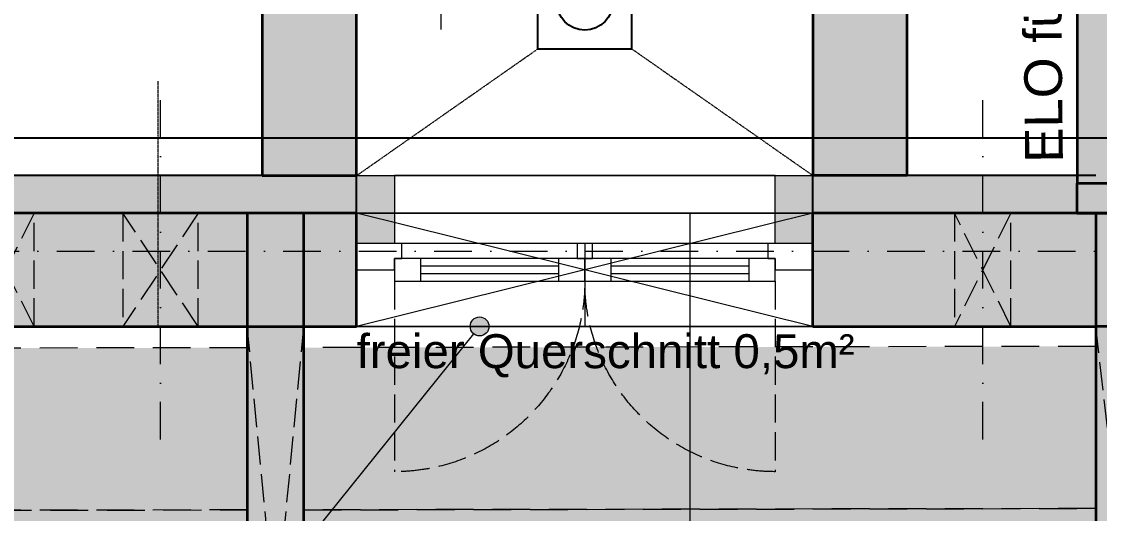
# Model space of a CAD drawing. Header units: millimetres. Extents: x 32522367 to 32638135, y 41424826 to 41540167.
# Drawn here: x 32560880 to 32563738, y 41526618 to 41527922 of the extents above; entities that cross this region are included whole.
import ezdxf
from ezdxf.enums import TextEntityAlignment as Align

# ---------------------------------------------------------------- set-up
doc = ezdxf.new("R2010")
doc.units = ezdxf.units.MM
for name, pattern in [('Achse', [0.2, 0.1, -0.05, 0, -0.05]), ('Raster', [0.2, 0.1, -0.05, 0, -0.05]), ('Strichlinie eng', [0.1, 0.075, -0.025]), ('Strichlinie mittel', [0.15, 0.1, -0.05]), ('Strichlinie weit', [0.2, 0.15, -0.05]), ('Untersicht', [0.1, 0.075, -0.025])]:
    doc.linetypes.add(name, pattern=pattern)
for name, color, linetype in [('000 Achsraster Haupt', 251, 'Continuous'), ('110 Wand Aussen', 251, 'Continuous'), ('120 Wand Innen tragend', 251, 'Continuous'), ('220 Bodenaufbau', 251, 'Continuous'), ('715 Lueftung', 251, 'Continuous'), ('716 Entwässerung', 251, 'Continuous'), ('720 Haustechnik Installation', 251, 'Continuous'), ('811 Raum 2.Erschließung_ Nebenräume_Allg.räume_Technik', 251, 'Continuous'), ('951 Polierplan Hoehenkote', 251, 'Continuous'), ('956 Fensternummer', 251, 'Continuous'), ('Archicad Fenstern', 251, 'Continuous')]:
    doc.layers.add(name, color=color, linetype=linetype)
for name, color, linetype, lineweight in [('000 Achsraster Haupt_Stift_Nr__1', 251, 'Continuous', 13), ('110 Wand Aussen_Stift_Nr__1', 251, 'Continuous', 13), ('110 Wand Aussen_Stift_Nr__24', 251, 'Continuous', 13), ('110 Wand Aussen_Stift_Nr__29', 251, 'Continuous', 13), ('110 Wand Aussen_Stift_Nr__4', 251, 'Continuous', 35), ('110 Wand Aussen_Stift_Nr__6', 251, 'Continuous', 13), ('110 Wand Aussen_Stift_Nr__7', 251, 'Continuous', 25), ('110 Wand Aussen_Stift_Nr__78', 251, 'Continuous', 13), ('110 Wand Aussen_Stift_Nr__8', 251, 'Continuous', 35), ('120 Wand Innen tragend_Stift_Nr__1', 251, 'Continuous', 13), ('120 Wand Innen tragend_Stift_Nr__23', 251, 'Continuous', 13), ('120 Wand Innen tragend_Stift_Nr__24', 251, 'Continuous', 13), ('120 Wand Innen tragend_Stift_Nr__4', 251, 'Continuous', 35), ('120 Wand Innen tragend_Stift_Nr__6', 251, 'Continuous', 13), ('120 Wand Innen tragend_Stift_Nr__8', 251, 'Continuous', 35), ('136 Halsdämmung_Stift_Nr__1', 251, 'Continuous', 13), ('136 Halsdämmung_Stift_Nr__18', 251, 'Continuous', 0), ('220 Bodenaufbau_Stift_Nr__6', 251, 'Continuous', 13), ('240 Unterdaemmung_Stift_Nr__1', 251, 'Continuous', 13), ('681 Fluchtlinien_Stift_Nr__10', 251, 'Continuous', 25), ('710 Kanal_Stift_Nr__35', 251, 'Continuous', 13), ('715 Lueftung_Stift_Nr__103', 251, 'Continuous', 18), ('715 Lueftung_Stift_Nr__104', 251, 'Continuous', 18), ('715 Lueftung_Stift_Nr__121', 251, 'Continuous', 13), ('716 Entwässerung_Stift_Nr__1', 251, 'Continuous', 13), ('716 Entwässerung_Stift_Nr__61', 251, 'Continuous', 25), ('720 Haustechnik Installation_Stift_Nr__1', 251, 'Continuous', 13), ('945 Einreichplan Beschriftung_Stift_Nr__1', 251, 'Continuous', 13), ('951 Polierplan Hoehenkote_Stift_Nr__1', 251, 'Continuous', 13), ('956 Fensternummer_Stift_Nr__1', 251, 'Continuous', 13), ('970 Brandschutz Beschriftung.Texte_ Bemaßung_ Symbole_ Fluchtwege_Stift_Nr__101', 251, 'Continuous', 50), ('Archicad Fenster-Marker_Stift_Nr__1', 251, 'Continuous', 13), ('Archicad Fenstern_Stift_Nr__1', 251, 'Continuous', 13), ('Archicad Fenstern_Stift_Nr__7', 251, 'Continuous', 25), ('Archicad Fenstern_Stift_Nr__8', 251, 'Continuous', 35)]:
    doc.layers.add(name, color=color, linetype=linetype, lineweight=lineweight)
doc.styles.add('ERSTELLTER_STIL_1', font='arial.ttf')

# ---------------------------------------------------------------- blocks, each defined once
blk = doc.blocks.new('Decke_16', base_point=(24.3313, 82.1748))
at = {"layer": '220 Bodenaufbau_Stift_Nr__6', "color": 7, "linetype": 'Continuous', "lineweight": 13, "flags": 128}
blk.add_lwpolyline([(10.1971, 34.0265), (24.3313, 82.1748), (27.0947, 81.3636), (27.827, 83.8583), (30.4177, 83.0978), (29.6854, 80.6031), (63.8728, 70.5671)], dxfattribs=at)
blk = doc.blocks.new('Öffnung_41')
at = {"layer": '120 Wand Innen tragend_Stift_Nr__1', "color": 7, "linetype": 'Untersicht', "lineweight": 13}
for p, q in [((38.7372, 76.0065), (39.0327, 77.5456)), ((38.5933, 76.0488), (39.1766, 77.5034))]:
    blk.add_line(p, q, dxfattribs=at)
at = {"layer": '120 Wand Innen tragend_Stift_Nr__6', "color": 7, "linetype": 'Untersicht', "lineweight": 13, "flags": 128}
for points in [[(39.1766, 77.5034), (39.0327, 77.5456)], [(38.5933, 76.0488), (38.7372, 76.0065)]]:
    blk.add_lwpolyline(points, dxfattribs=at)
at = {"layer": '120 Wand Innen tragend_Stift_Nr__8', "color": 7, "linetype": 'Continuous', "lineweight": 35, "flags": 128}
for points in [[(39.0327, 77.5456), (38.878, 77.0186)], [(39.0219, 76.9764), (39.1766, 77.5034)], [(38.7935, 76.7308), (38.5933, 76.0488)], [(38.7372, 76.0065), (38.9374, 76.6885)]]:
    blk.add_lwpolyline(points, dxfattribs=at)
blk = doc.blocks.new('Öffnung_42')
at = {"layer": '120 Wand Innen tragend_Stift_Nr__1', "color": 7, "linetype": 'Untersicht', "lineweight": 13}
for p, q in [((40.9251, 75.3651), (41.1918, 76.9126)), ((40.7524, 75.4158), (41.3645, 76.8619))]:
    blk.add_line(p, q, dxfattribs=at)
at = {"layer": '120 Wand Innen tragend_Stift_Nr__8', "color": 7, "linetype": 'Continuous', "lineweight": 35, "flags": 128}
for points in [[(41.1918, 76.9126), (41.0369, 76.3849)], [(41.3645, 76.8619), (41.1918, 76.9126)], [(41.2096, 76.3342), (41.3645, 76.8619)]]:
    blk.add_lwpolyline(points, dxfattribs=at)
blk = doc.blocks.new('Öffnung_74')
at = {"layer": '110 Wand Aussen_Stift_Nr__1', "color": 7, "linetype": 'Untersicht', "lineweight": 13}
for p, q in [((38.4908, 77.7055), (38.4313, 78.0356)), ((38.5753, 77.9934), (38.3468, 77.7478))]:
    blk.add_line(p, q, dxfattribs=at)
at = {"layer": '110 Wand Aussen_Stift_Nr__6', "color": 7, "linetype": 'Untersicht', "lineweight": 13, "flags": 128}
for points in [[(38.4313, 78.0356), (38.3468, 77.7478)], [(38.4908, 77.7055), (38.5753, 77.9934)]]:
    blk.add_lwpolyline(points, dxfattribs=at)
at = {"layer": '110 Wand Aussen_Stift_Nr__78', "color": 5, "linetype": 'Achse', "lineweight": 13}
blk.add_line((38.3343, 77.4388), (38.5878, 78.3023), dxfattribs=at)
at = {"layer": '110 Wand Aussen_Stift_Nr__8', "color": 7, "linetype": 'Continuous', "lineweight": 35, "flags": 128}
for points in [[(38.5753, 77.9934), (38.4313, 78.0356)], [(38.3468, 77.7478), (38.4908, 77.7055)]]:
    blk.add_lwpolyline(points, dxfattribs=at)
blk = doc.blocks.new('Öffnung_75')
at = {"layer": '110 Wand Aussen_Stift_Nr__1', "color": 7, "linetype": 'Untersicht', "lineweight": 13}
for p, q in [((38.9081, 77.583), (38.8007, 77.9272)), ((38.9926, 77.8708), (38.7162, 77.6393))]:
    blk.add_line(p, q, dxfattribs=at)
at = {"layer": '110 Wand Aussen_Stift_Nr__6', "color": 7, "linetype": 'Untersicht', "lineweight": 13, "flags": 128}
for points in [[(38.8007, 77.9272), (38.7162, 77.6393)], [(38.9081, 77.583), (38.9926, 77.8708)]]:
    blk.add_lwpolyline(points, dxfattribs=at)
at = {"layer": '110 Wand Aussen_Stift_Nr__78', "color": 5, "linetype": 'Achse', "lineweight": 13}
blk.add_line((38.7277, 77.3233), (38.9812, 78.1869), dxfattribs=at)
at = {"layer": '110 Wand Aussen_Stift_Nr__8', "color": 7, "linetype": 'Continuous', "lineweight": 35, "flags": 128}
for points in [[(38.9926, 77.8708), (38.8007, 77.9272)], [(38.7162, 77.6393), (38.9081, 77.583)]]:
    blk.add_lwpolyline(points, dxfattribs=at)
blk = doc.blocks.new('Öffnung_76')
at = {"layer": '110 Wand Aussen_Stift_Nr__1', "color": 7, "linetype": 'Continuous', "lineweight": 13}
for p, q in [((40.4722, 77.1239), (39.3956, 77.7525)), ((40.5567, 77.4117), (39.3111, 77.4647))]:
    blk.add_line(p, q, dxfattribs=at)
at = {"layer": '110 Wand Aussen_Stift_Nr__6', "color": 7, "linetype": 'Continuous', "lineweight": 13, "flags": 128}
for points in [[(39.3956, 77.7525), (39.3111, 77.4647)], [(40.5567, 77.4117), (39.3956, 77.7525)], [(39.3111, 77.4647), (40.4722, 77.1239)], [(40.4722, 77.1239), (40.5567, 77.4117)]]:
    blk.add_lwpolyline(points, dxfattribs=at)
blk = doc.blocks.new('Öffnung_77')
at = {"layer": '110 Wand Aussen_Stift_Nr__6', "color": 7, "linetype": 'Continuous', "lineweight": 13, "flags": 128}
for points in [[(39.5198, 77.8203), (39.4916, 77.7244)], [(40.4889, 77.5358), (39.5198, 77.8203)], [(40.4607, 77.4399), (40.4889, 77.5358)]]:
    blk.add_lwpolyline(points, dxfattribs=at)
blk = doc.blocks.new('Öffnung_235')
at = {"layer": '110 Wand Aussen_Stift_Nr__1', "color": 7, "linetype": 'Untersicht', "lineweight": 13}
for p, q in [((40.9759, 76.976), (40.9165, 77.3061)), ((41.0604, 77.2639), (40.832, 77.0182))]:
    blk.add_line(p, q, dxfattribs=at)
at = {"layer": '110 Wand Aussen_Stift_Nr__6', "color": 7, "linetype": 'Untersicht', "lineweight": 13, "flags": 128}
for points in [[(40.9165, 77.3061), (40.832, 77.0182)], [(40.9759, 76.976), (41.0604, 77.2639)]]:
    blk.add_lwpolyline(points, dxfattribs=at)
at = {"layer": '110 Wand Aussen_Stift_Nr__78', "color": 5, "linetype": 'Achse', "lineweight": 13}
blk.add_line((40.8194, 76.7093), (41.0729, 77.5728), dxfattribs=at)
at = {"layer": '110 Wand Aussen_Stift_Nr__8', "color": 7, "linetype": 'Continuous', "lineweight": 35, "flags": 128}
for points in [[(41.0604, 77.2639), (40.9165, 77.3061)], [(40.832, 77.0182), (40.9759, 76.976)]]:
    blk.add_lwpolyline(points, dxfattribs=at)
blk = doc.blocks.new('Wand_30', base_point=(39.145, 69.3013))
at = {"layer": '120 Wand Innen tragend_Stift_Nr__24', "linetype": 'Continuous', "lineweight": 13}
blk.add_hatch(color=92, dxfattribs=at).paths.add_polyline_path([(41.1918, 76.9126), (39.0229, 69.5244), (39.1956, 69.4737), (41.3645, 76.8619)])
blk = doc.blocks.new('Wand_146', base_point=(41.449, 77.1498))
at = {"layer": '110 Wand Aussen_Stift_Nr__24', "linetype": 'Continuous', "lineweight": 13}
for points in [[(41.1918, 76.9126), (41.3645, 76.8619), (41.2763, 77.2005)], [(41.449, 77.1498), (41.2763, 77.2005), (41.3645, 76.8619)]]:
    blk.add_hatch(color=92, dxfattribs=at).paths.add_polyline_path(points)
at = {"layer": '110 Wand Aussen_Stift_Nr__8', "color": 7, "linetype": 'Continuous', "lineweight": 35, "flags": 128}
blk.add_lwpolyline([(41.4682, 77.1441), (41.2763, 77.2005)], dxfattribs=at)
at = {"layer": '120 Wand Innen tragend_Stift_Nr__8', "color": 7, "linetype": 'Continuous', "lineweight": 35, "flags": 128}
blk.add_lwpolyline([(41.2763, 77.2005), (41.1918, 76.9126)], dxfattribs=at)
blk = doc.blocks.new('Wand_150', base_point=(37.0079, 70.1159))
at = {"layer": '120 Wand Innen tragend_Stift_Nr__23', "linetype": 'Continuous', "lineweight": 13}
blk.add_hatch(color=91, dxfattribs=at).paths.add_polyline_path([(37.008, 70.1159), (39.2613, 77.792), (39.1174, 77.8342), (36.864, 70.1581)])
at = {"layer": '120 Wand Innen tragend_Stift_Nr__8', "color": 7, "linetype": 'Continuous', "lineweight": 35, "flags": 128}
for points in [[(39.1174, 77.8342), (39.0327, 77.5456)], [(39.2613, 77.792), (39.1174, 77.8342)], [(39.1766, 77.5034), (39.2613, 77.792)]]:
    blk.add_lwpolyline(points, dxfattribs=at)
blk = doc.blocks.new('2-Flügelfenster 1+1 27_2')
at = {"layer": 'Archicad Fenstern_Stift_Nr__1', "color": 7, "linetype": 'Strichlinie eng', "lineweight": 13}
for p, q in [((-0.505, 0.03), (-0.505, 0.535)), ((0.505, 0.03), (0.505, 0.535))]:
    blk.add_line(p, q, dxfattribs=at)
at = {"layer": 'Archicad Fenstern_Stift_Nr__1', "color": 7, "linetype": 'Continuous', "lineweight": 13}
for p, q in [((-0.605, 0.15), (0.605, 0.15)), ((-0.505, -0.03), (-0.505, 0.03)), ((-0.505, 0.03), (-0.435, 0.03)), ((-0.435, 0.03), (-0.07, 0.03)), ((-0.435, 0.03), (-0.435, -0.03)), ((-0.07, -0.03), (-0.07, 0.03)), ((-0.07, 0.03), (0, 0.03)), ((0, 0.03), (0, -0.03)), ((0, -0.03), (0, 0.03)), ((0, 0.03), (0.07, 0.03)), ((0.07, 0.03), (0.435, 0.03)), ((0.07, 0.03), (0.07, -0.03)), ((0.435, -0.03), (0.435, 0.03)), ((0.435, 0.03), (0.505, 0.03)), ((0.505, 0.03), (0.505, -0.03)), ((-0.605, 0), (-0.505, 0)), ((-0.505, 0), (-0.505, -0.03)), ((-0.435, 0.01), (-0.07, 0.01)), ((0, -0.03), (0, 0)), ((0, 0), (0, -0.03)), ((0.07, 0.01), (0.435, 0.01)), ((0.505, -0.03), (0.505, 0)), ((0.505, 0), (0.605, 0)), ((-0.07, -0.01), (-0.435, -0.01)), ((0.435, -0.01), (0.07, -0.01)), ((-0.505, -0.03), (-0.485, -0.03)), ((-0.435, -0.03), (-0.505, -0.03)), ((-0.485, -0.03), (-0.485, -0.07)), ((-0.07, -0.03), (-0.435, -0.03)), ((0, -0.03), (-0.07, -0.03)), ((-0.02, -0.07), (-0.02, -0.03)), ((-0.02, -0.03), (0, -0.03)), ((0, -0.03), (0.02, -0.03)), ((0.07, -0.03), (0, -0.03)), ((0.02, -0.03), (0.02, -0.07)), ((0.435, -0.03), (0.07, -0.03)), ((0.505, -0.03), (0.435, -0.03)), ((0.485, -0.07), (0.485, -0.03)), ((0.485, -0.03), (0.505, -0.03)), ((-0.485, -0.07), (-0.605, -0.07)), ((-0.02, -0.07), (-0.485, -0.07)), ((0, -0.07), (-0.02, -0.07)), ((0.02, -0.07), (0, -0.07)), ((0.485, -0.07), (0.02, -0.07)), ((0.605, -0.07), (0.485, -0.07)), ((-0.605, -0.25), (0.605, -0.25))]:
    blk.add_line(p, q, dxfattribs=at)
at = {"layer": 'Archicad Fenstern_Stift_Nr__1', "color": 7, "linetype": 'Strichlinie eng', "lineweight": 13}
for centre, start, end in [((-0.505, 0.03), 0, 90), ((0.505, 0.03), 90, 180)]:
    blk.add_arc(centre, 0.505, start, end, dxfattribs=at)
at = {"layer": 'Archicad Fenstern_Stift_Nr__7', "color": 7, "linetype": 'Continuous', "lineweight": 25}
for p, q in [((-0.605, -0.15), (-0.605, -0.25)), ((0.605, -0.15), (0.605, -0.25))]:
    blk.add_line(p, q, dxfattribs=at)
at = {"layer": 'Archicad Fenstern_Stift_Nr__8', "color": 7, "linetype": 'Continuous', "lineweight": 35}
for p, q in [((-0.605, 0.15), (-0.605, 0)), ((0.605, 0.15), (0.605, 0)), ((-0.605, 0), (-0.605, -0.07)), ((-0.605, 0), (-0.605, -0.07)), ((0.605, 0), (0.605, -0.07)), ((0.605, 0), (0.605, -0.07)), ((-0.605, -0.07), (-0.605, -0.15)), ((0.605, -0.07), (0.605, -0.15))]:
    blk.add_line(p, q, dxfattribs=at)
blk = doc.blocks.new('F Marker AUT 27')
at = {"layer": 'Archicad Fenster-Marker_Stift_Nr__1', "color": 7, "linetype": 'Continuous', "lineweight": 13}
blk.add_line((0, -0.2187), (0, 0), dxfattribs=at)
at = {"layer": 'Archicad Fenster-Marker_Stift_Nr__1', "color": 7, "lineweight": 13, "style": 'ERSTELLTER_STIL_1'}
for tag, height, p in [('DUMMY_270', 0.0667, (-0.1283, -0.535)), ('DUMMY_268', 0.0667, (0.0631, -0.535)), ('DUMMY_269', 0.1, (-0.195, -0.535)), ('DUMMY_267', 0.1, (-0.0036, -0.535))]:
    blk.add_attdef(tag, text='', height=height, rotation=270, dxfattribs=at).set_placement(p, align=Align.BOTTOM_LEFT)
blk = doc.blocks.new('Wand_167', base_point=(41.3645, 76.8619))
at = {"layer": '110 Wand Aussen_Stift_Nr__24', "linetype": 'Continuous', "lineweight": 13}
for points in [[(38.0508, 78.1473), (37.9663, 77.8595), (39.3111, 77.4647), (39.3956, 77.7525)], [(40.5567, 77.4117), (40.4722, 77.1239), (41.1918, 76.9126), (41.2763, 77.2005)]]:
    blk.add_hatch(color=92, dxfattribs=at).paths.add_polyline_path(points)
at = {"layer": '110 Wand Aussen_Stift_Nr__29', "linetype": 'Continuous', "lineweight": 13}
for points in [[(38.0789, 78.2433), (38.0508, 78.1473), (39.3956, 77.7525), (39.4238, 77.8485)], [(40.5848, 77.5077), (40.5567, 77.4117), (41.2763, 77.2005), (41.3045, 77.2964)]]:
    blk.add_hatch(color=6, dxfattribs=at).paths.add_polyline_path(points)
at = {"layer": '110 Wand Aussen_Stift_Nr__7', "color": 7, "linetype": 'Continuous', "lineweight": 25}
for p, q in [((39.3956, 77.7525), (39.4238, 77.8485)), ((40.5567, 77.4117), (40.5848, 77.5077))]:
    blk.add_line(p, q, dxfattribs=at)
at = {"layer": '110 Wand Aussen_Stift_Nr__7', "color": 7, "linetype": 'Continuous', "lineweight": 25, "flags": 128}
for points in [[(39.4238, 77.8485), (38.0789, 78.2433)], [(41.3045, 77.2964), (40.5848, 77.5077)]]:
    blk.add_lwpolyline(points, dxfattribs=at)
at = {"layer": '110 Wand Aussen_Stift_Nr__8', "color": 7, "linetype": 'Continuous', "lineweight": 35}
for p, q in [((38.8007, 77.9272), (38.5753, 77.9934)), ((39.3956, 77.7525), (38.9926, 77.8708)), ((40.9165, 77.3061), (40.5567, 77.4117)), ((41.2763, 77.2005), (41.0604, 77.2639))]:
    blk.add_line(p, q, dxfattribs=at)
at = {"layer": '110 Wand Aussen_Stift_Nr__8', "color": 7, "linetype": 'Continuous', "lineweight": 35, "flags": 128}
for points in [[(38.4908, 77.7055), (38.7162, 77.6393)], [(38.9081, 77.583), (39.3111, 77.4647)], [(40.4722, 77.1239), (40.832, 77.0182)], [(40.9759, 76.976), (41.1918, 76.9126)]]:
    blk.add_lwpolyline(points, dxfattribs=at)
at = {"layer": 'Archicad Fenster-Marker_Stift_Nr__1', "color": 7, "lineweight": 13, "rotation": 163.6400901272618}
blk.add_blockref('F Marker AUT 27', (39.8916, 77.2943), dxfattribs=at)
at = {"layer": 'Archicad Fenstern', "color": 7, "linetype": 'Continuous', "lineweight": 13, "xscale": -1, "rotation": 163.6400901272618}
blk.add_blockref('2-Flügelfenster 1+1 27_2', (39.9339, 77.4382), dxfattribs=at)
blk = doc.blocks.new('Wand_222', base_point=(40.712, 77.0535))
at = {"layer": '110 Wand Aussen_Stift_Nr__24', "linetype": 'Continuous', "lineweight": 13}
for points in [[(40.7538, 78.0834), (41.0641, 78.2528), (40.8242, 78.3233)], [(40.7538, 78.0834), (40.9937, 78.013), (41.0641, 78.2528)], [(40.7538, 78.0834), (40.5848, 77.5077), (40.8247, 77.4373), (40.9937, 78.013)]]:
    blk.add_hatch(color=92, dxfattribs=at).paths.add_polyline_path(points)
at = {"layer": '110 Wand Aussen_Stift_Nr__4', "color": 7, "linetype": 'Continuous', "lineweight": 35, "flags": 128}
for points in [[(41.0641, 78.2528), (40.8242, 78.3233)], [(40.8247, 77.4373), (41.0641, 78.2528)], [(40.7538, 78.0834), (40.5848, 77.5077)], [(40.8247, 77.4373), (40.5848, 77.5077)]]:
    blk.add_lwpolyline(points, dxfattribs=at)
blk = doc.blocks.new('Wand_223', base_point=(41.0641, 78.2528))
at = {"layer": '110 Wand Aussen_Stift_Nr__24', "linetype": 'Continuous', "lineweight": 13}
for points in [[(39.4234, 78.7345), (39.3529, 78.4946), (39.5928, 78.4242)], [(39.6632, 78.6641), (39.4234, 78.7345), (39.5928, 78.4242)], [(39.5928, 78.4242), (40.7538, 78.0834), (40.8242, 78.3233), (39.6632, 78.6641)]]:
    blk.add_hatch(color=92, dxfattribs=at).paths.add_polyline_path(points)
at = {"layer": '110 Wand Aussen_Stift_Nr__4', "color": 7, "linetype": 'Continuous', "lineweight": 35, "flags": 128}
for points in [[(39.4234, 78.7345), (39.3529, 78.4946)], [(40.8242, 78.3233), (39.4234, 78.7345)], [(39.5928, 78.4242), (40.7538, 78.0834)]]:
    blk.add_lwpolyline(points, dxfattribs=at)
blk = doc.blocks.new('Wand_224', base_point=(39.4234, 78.7345))
at = {"layer": '110 Wand Aussen_Stift_Nr__24', "linetype": 'Continuous', "lineweight": 13}
blk.add_hatch(color=92, dxfattribs=at).paths.add_polyline_path([(39.3529, 78.4946), (39.1839, 77.9189), (39.4238, 77.8485), (39.5928, 78.4242)])
at = {"layer": '110 Wand Aussen_Stift_Nr__4', "color": 7, "linetype": 'Continuous', "lineweight": 35, "flags": 128}
for points in [[(39.3529, 78.4946), (39.1839, 77.9189)], [(39.4238, 77.8485), (39.5928, 78.4242)], [(39.1839, 77.9189), (39.4238, 77.8485)]]:
    blk.add_lwpolyline(points, dxfattribs=at)
blk = doc.blocks.new('Wand_260', base_point=(41.2509, 77.2913))
at = {"layer": '110 Wand Aussen_Stift_Nr__29', "linetype": 'Continuous', "lineweight": 13}
for points in [[(41.2509, 77.2913), (41.2283, 77.2146), (41.4682, 77.1442)], [(41.2509, 77.2913), (41.4682, 77.1442), (41.4907, 77.2209)]]:
    blk.add_hatch(color=6, dxfattribs=at).paths.add_polyline_path(points)
at = {"layer": '110 Wand Aussen_Stift_Nr__4', "color": 7, "linetype": 'Continuous', "lineweight": 35, "flags": 128}
for points in [[(41.2509, 77.2913), (41.2283, 77.2146)], [(41.2283, 77.2146), (41.4682, 77.1442)]]:
    blk.add_lwpolyline(points, dxfattribs=at)
at = {"layer": '120 Wand Innen tragend_Stift_Nr__4', "color": 7, "linetype": 'Continuous', "lineweight": 35}
blk.add_line((41.2509, 77.2913), (41.4907, 77.2209), dxfattribs=at)
at = {"layer": '120 Wand Innen tragend_Stift_Nr__4', "color": 7, "linetype": 'Continuous', "lineweight": 35, "flags": 128}
blk.add_lwpolyline([(41.4682, 77.1442), (41.4907, 77.2209)], dxfattribs=at)
blk = doc.blocks.new('Wand_582', base_point=(41.4907, 77.2209))
at = {"layer": '120 Wand Innen tragend_Stift_Nr__24', "linetype": 'Continuous', "lineweight": 13}
blk.add_hatch(color=92, dxfattribs=at).paths.add_polyline_path([(41.8057, 79.1815), (41.2509, 77.2913), (41.4907, 77.2209), (42.0456, 79.1111)])
at = {"layer": '120 Wand Innen tragend_Stift_Nr__4', "color": 7, "linetype": 'Continuous', "lineweight": 35}
blk.add_line((41.2509, 77.2913), (41.4907, 77.2209), dxfattribs=at)
at = {"layer": '120 Wand Innen tragend_Stift_Nr__4', "color": 7, "linetype": 'Continuous', "lineweight": 35, "flags": 128}
for points in [[(41.8057, 79.1815), (41.2509, 77.2913)], [(41.4907, 77.2209), (42.0456, 79.1111)]]:
    blk.add_lwpolyline(points, dxfattribs=at)
blk = doc.blocks.new('BA 25x25')
at = {"layer": '716 Entwässerung_Stift_Nr__61', "color": 5, "linetype": 'Continuous', "lineweight": 25}
for p, q in [((0.25, 0.25), (0, 0.25)), ((0, 0.25), (0, 0)), ((0.25, 0), (0.25, 0.25)), ((0, 0), (0.25, 0))]:
    blk.add_line(p, q, dxfattribs=at)
blk.add_circle((0.125, 0.125), 0.075, dxfattribs=at)
blk = doc.blocks.new('Träger_3', base_point=(36.4585, 77.5671))
at = {"layer": '715 Lueftung_Stift_Nr__103', "linetype": 'Continuous', "lineweight": 0, "true_color": 0x231e00}
for points in [[(36.5953, 77.3085), (38.7757, 76.6704), (38.8959, 77.0798), (36.6672, 77.7301), (36.5461, 77.3176), (36.5939, 77.3036)], [(38.9197, 76.6283), (40.9352, 76.0385), (41.0558, 76.4495), (39.0399, 77.0377)]]:
    blk.add_hatch(color=38, dxfattribs=at).paths.add_polyline_path(points)
at = {"layer": '715 Lueftung_Stift_Nr__103', "color": 56, "linetype": 'Strichlinie mittel', "lineweight": 18, "true_color": 0x8c7b00, "flags": 128}
for points in [[(36.6672, 77.7301), (38.8959, 77.0798)], [(38.7757, 76.6704), (38.8959, 77.0798)], [(38.9197, 76.6283), (39.0399, 77.0377)], [(39.0399, 77.0377), (41.0558, 76.4495)], [(40.9352, 76.0385), (41.0558, 76.4495)]]:
    blk.add_lwpolyline(points, dxfattribs=at)
blk = doc.blocks.new('Polylinie_2', base_point=(36.9642, 78.1536))
at = {"layer": '720 Haustechnik Installation', "linetype": 'Continuous', "lineweight": 0, "true_color": 0x000000}
blk.add_hatch(color=18, dxfattribs=at).paths.add_polyline_path([(39.5989, 77.3729), (39.6008, 77.3633), (39.6062, 77.3552), (39.6143, 77.3498), (39.6239, 77.3479), (39.6334, 77.3498), (39.6416, 77.3552), (39.647, 77.3633), (39.6489, 77.3729), (39.647, 77.3825), (39.6416, 77.3906), (39.6334, 77.396), (39.6239, 77.3979), (39.6143, 77.396), (39.6062, 77.3906), (39.6008, 77.3825)])
at = {"layer": '720 Haustechnik Installation_Stift_Nr__1', "color": 7, "linetype": 'Continuous', "lineweight": 13, "flags": 128}
blk.add_lwpolyline([(36.9602, 78.129), (36.6813, 76.413), (37.7802, 76.0904), (39.6034, 77.3586)], dxfattribs=at)
at = {"layer": '720 Haustechnik Installation_Stift_Nr__1', "color": 7, "linetype": 'Continuous', "lineweight": 13}
blk.add_circle((39.6239, 77.3729), 0.025, dxfattribs=at)
blk = doc.blocks.new('Höhenbemaßung_247', base_point=(39.7842, 78.2764))
at = {"layer": '951 Polierplan Hoehenkote_Stift_Nr__1', "color": 7, "linetype": 'Continuous', "lineweight": 13}
for p, q in [((39.7477, 78.1569), (39.9783, 78.9111)), ((39.9038, 78.2399), (39.6647, 78.313))]:
    blk.add_line(p, q, dxfattribs=at)
blk.add_circle((39.7842, 78.2764), 0.0625, dxfattribs=at)
at = {"layer": '951 Polierplan Hoehenkote_Stift_Nr__1', "color": 7, "lineweight": 13, "char_height": 0.125, "attachment_point": 7, "rotation": 72.9979, "style": 'ERSTELLTER_STIL_1'}
for s, insert in [('\\A1;{\\pql;\\fArial|b0|i0|c0|p0;\\W1.000000;-2,95}', (39.6603, 78.5551)), ('\\A1;{\\pql;\\fArial|b0|i0|c0|p0;\\W1.000000;FUOK}', (39.8151, 78.463))]:
    blk.add_mtext(s, dxfattribs=dict(at, insert=insert))
blk = doc.blocks.new('Etikett_419', base_point=(40.2434, 77.5037))
at = {"layer": '956 Fensternummer_Stift_Nr__1', "color": 7, "linetype": 'Continuous', "lineweight": 13}
blk.add_line((40.2434, 77.5037), (39.9899, 76.6401), dxfattribs=at)
at = {"layer": '956 Fensternummer_Stift_Nr__1', "color": 7, "linetype": 'Continuous', "lineweight": 13, "flags": 128}
blk.add_lwpolyline([(40.1967, 76.5794, -1), (40.1383, 76.3807), (39.7248, 76.502, -1), (39.7832, 76.7008)], format="xyb", close=True, dxfattribs=at)
at = {"layer": '956 Fensternummer_Stift_Nr__1', "color": 7, "lineweight": 13, "insert": (39.976, 76.5928), "char_height": 0.1, "attachment_point": 2, "rotation": 343.6401, "style": 'ERSTELLTER_STIL_1'}
blk.add_mtext('\\A1;{\\pqc;\\pt0,1;\\fArial|b0|i0|c0|p0;\\W1.000000;F-R1 \\fArial|b0|i0|c0|p0;\\W1.000000;\\A1{\\H.66x;\\S^  ;}\\fArial|b0|i0|c0|p0;\\W1.000000;\\fArial|b0|i0|c0|p0;\\W1.000000;\\A1{\\H.66x;\\S^  ;}\\fArial|b0|i0|c0|p0;\\W1.000000; \\fArial|b0|i0|c0|p0;\\W1.000000;\\fArial|b0|i0|c0|p0;\\W1.000000;\\fArial|b0|i0|c0|p0;\\W1.000000;\\fArial|b0|i0|c0|p0;\\W1.000000;\\fArial|b0|i0|c0|p0;\\W1.000000;\\fArial|b0|i0|c0|p0;\\W1.000000;\\fArial|b0|i0|c0|p0;\\W1.000000;\\fArial|b0|i0|c0|p0;\\W1.000000;\\fArial|b0|i0|c0|p0;\\W1.000000;\\fArial|b0|i0|c0|p0;\\W1.000000;\\fArial|b0|i0|c0|p0;\\W1.000000;\\fArial|b0|i0|c0|p0;\\W1.000000;\\fArial|b0|i0|c0|p0;\\W1.000000;\\fArial|b0|i0|c0|p0;\\W1.000000;\\fArial|b0|i0|c0|p0;\\W1.000000;\\fArial|b0|i0|c0|p0;\\W1.000000;\\fArial|b0|i0|c0|p0;\\W1.000000;\\fArial|b0|i0|c0|p0;\\W1.000000;\\fArial|b0|i0|c0|p0;\\W1.000000;\\fArial|b0|i0|c0|p0;\\W1.000000;\\fArial|b0|i0|c0|p0;\\W1.000000;\\fArial|b0|i0|c0|p0;\\W1.000000;\\fArial|b0|i0|c0|p0;\\W1.000000;\\fArial|b0|i0|c0|p0;\\W1.000000;\\fArial|b0|i0|c0|p0;\\W1.000000;\\fArial|b0|i0|c0|p0;\\W1.000000;\\fArial|b0|i0|c0|p0;\\W1.000000;\\fArial|b0|i0|c0|p0;\\W1.000000;\\fArial|b0|i0|c0|p0;\\W1.000000;\\fArial|b0|i0|c0|p0;\\W1.000000;\\fArial|b0|i0|c0|p0;\\W1.000000;\\fArial|b0|i0|c0|p0;\\W1.000000;\\fArial|b0|i0|c0|p0;\\W1.000000;\\fArial|b0|i0|c0|p0;\\W1.000000;\\fArial|b0|i0|c0|p0;\\W1.000000;\\fArial|b0|i0|c0|p0;\\W1.000000;\\fArial|b0|i0|c0|p0;\\W1.000000;\\fArial|b0|i0|c0|p0;\\W1.000000;\\fArial|b0|i0|c0|p0;\\W1.000000;\\fArial|b0|i0|c0|p0;\\W1.000000;\\fArial|b0|i0|c0|p0;\\W1.000000;\\fArial|b0|i0|c0|p0;\\W1.000000;\\fArial|b0|i0|c0|p0;\\W1.000000;}', dxfattribs=at)
blk = doc.blocks.new('Träger_64', base_point=(41.5436, 76.5311))
at = {"layer": '715 Lueftung_Stift_Nr__104', "linetype": 'Continuous', "lineweight": 0, "true_color": 0x260033}
for points in [[(36.6672, 77.7301), (38.8959, 77.0798), (39.017, 77.4924), (36.7883, 78.1427)], [(39.0399, 77.0377), (41.0558, 76.4495), (41.1769, 76.862), (39.161, 77.4503)]]:
    blk.add_hatch(color=198, dxfattribs=at).paths.add_polyline_path(points)
at = {"layer": '715 Lueftung_Stift_Nr__104', "color": 202, "linetype": 'Strichlinie mittel', "lineweight": 18, "true_color": 0x9900cc, "flags": 128}
for points in [[(39.017, 77.4924), (36.7883, 78.1427)], [(38.8959, 77.0798), (36.6672, 77.7301)], [(38.8959, 77.0798), (39.017, 77.4924)], [(39.0399, 77.0377), (39.161, 77.4503)], [(41.1769, 76.862), (39.161, 77.4503)], [(41.0558, 76.4495), (39.0399, 77.0377)], [(41.0558, 76.4495), (41.1769, 76.862)]]:
    blk.add_lwpolyline(points, dxfattribs=at)
blk = doc.blocks.new('Standard-Rastermarker_9')
at = {"layer": '000 Achsraster Haupt_Stift_Nr__1', "color": 7, "linetype": 'Raster', "lineweight": 13}
blk.add_line((1, 0), (57.5462, 0), dxfattribs=at)
at = {"layer": '000 Achsraster Haupt_Stift_Nr__1', "color": 7, "lineweight": 13, "style": 'ERSTELLTER_STIL_1'}
for tag, p in [('AC_MarkerText_1_0', (-0.25, 0.075)), ('AC_MarkerText_1_1', (58.7962, 0.075))]:
    blk.add_attdef(tag, text='', height=0.15, dxfattribs=at).set_placement(p, align=Align.TOP_CENTER)
blk = doc.blocks.new('Pfeil Gerade 27')
at = {"layer": '715 Lueftung_Stift_Nr__121', "linetype": 'Continuous', "lineweight": 13, "true_color": 0xe60000}
blk.add_hatch(color=1, dxfattribs=at).paths.add_polyline_path([(0.15, 0), (0.0804, 0.0748), (0.0804, 0.0376), (-0.15, 0.0376), (-0.15, -0.0376), (0.0804, -0.0376), (0.0804, -0.0748)])

msp = doc.modelspace()

# ---------------------------------------------------------------- hatches: boundary and pattern name
at = {"layer": '136 Halsdämmung_Stift_Nr__18', "linetype": 'Continuous', "lineweight": 0}
for points in [[(32561768.425, 41527513.524), (32561868.425, 41527513.524), (32561868.426, 41527333.524), (32561768.426, 41527333.524)], [(32562878.425, 41527513.529), (32562978.425, 41527513.53), (32562978.426, 41527333.531), (32562878.426, 41527333.53)]]:
    msp.add_hatch(color=6, dxfattribs=at).paths.add_polyline_path(points)

# ---------------------------------------------------------------- linework, layer by layer
at = {"layer": '136 Halsdämmung_Stift_Nr__1', "color": 7, "linetype": 'Continuous', "lineweight": 13, "flags": 128}
for points in [[(32561768.425, 41527513.524), (32561868.425, 41527513.524), (32561868.426, 41527333.524), (32561768.426, 41527333.524)], [(32562878.425, 41527513.529), (32562978.425, 41527513.53), (32562978.426, 41527333.531), (32562878.426, 41527333.53)]]:
    msp.add_lwpolyline(points, close=True, dxfattribs=at)
at = {"layer": '240 Unterdaemmung_Stift_Nr__1', "color": 7, "linetype": 'Strichlinie weit', "lineweight": 13}
msp.add_lwpolyline([(32554248.434, 41527113.478), (32554248.472, 41519413.477), (32566478.493, 41519413.539), (32566478.484, 41521133.532), (32567578.494, 41521133.538), (32567578.463, 41527213.543), (32563908.426, 41527213.535), (32563908.426, 41527113.528)], close=True, dxfattribs=at)
at = {"layer": '681 Fluchtlinien_Stift_Nr__10', "color": 1, "linetype": 'Strichlinie weit', "lineweight": 25}
msp.add_lwpolyline([(32545868.865, 41441712.417), (32545868.431, 41527613.435), (32593380.819, 41527613.674), (32593380.92, 41507613.674), (32565868.532, 41507613.536), (32565868.764, 41461712.518), (32607781.152, 41461712.73), (32607781.069, 41478013.747), (32627781.069, 41478013.848), (32627781.253, 41441712.831)], close=True, dxfattribs=at)
msp.add_lwpolyline([(32587378.862, 41441712.627), (32545868.865, 41441712.417), (32545868.431, 41527613.435), (32587378.435, 41527613.644)], dxfattribs=at)
at = {"layer": '710 Kanal_Stift_Nr__35', "color": 25, "linetype": 'Achse', "lineweight": 13, "true_color": 0xaa6446}
msp.add_line((32561242.298, 41527113.521), (32561242.294, 41527764.042), dxfattribs=at)
at = {"layer": '716 Entwässerung_Stift_Nr__1', "color": 7, "linetype": 'Strichlinie eng', "lineweight": 13}
for p, q in [((32561768.425, 41527513.524), (32562248.423, 41527849.124)), ((32562498.423, 41527849.126), (32562978.425, 41527513.53))]:
    msp.add_line(p, q, dxfattribs=at)
at = {"layer": '811 Raum 2.Erschließung_ Nebenräume_Allg.räume_Technik', "color": 254, "linetype": 'Continuous', "lineweight": 0, "true_color": 0xd3d2c7, "flags": 128}
msp.add_lwpolyline([(32559156.827, 41519533.503), (32560311.562, 41519533.509), (32561478.465, 41519533.515), (32561478.427, 41527112.741), (32559156.789, 41527112.597)], close=True, dxfattribs=at)

# ---------------------------------------------------------------- block references
at = {"layer": '000 Achsraster Haupt', "color": 7, "linetype": 'Continuous', "lineweight": 18, "xscale": 1000, "yscale": 1000, "zscale": 1000, "rotation": 0.0002954042531608}
msp.add_blockref('Standard-Rastermarker_9', (32539163.207, 41527313.41), dxfattribs=at)
at = {"layer": '110 Wand Aussen', "color": 7, "lineweight": 35, "xscale": 1000, "yscale": 1000, "zscale": 1000, "rotation": 16.36019999999994}
for name, p in [('Wand_167', (32563908.426, 41527113.534)), ('Wand_223', (32563228.421, 41528363.531)), ('Wand_146', (32563908.425, 41527413.535)), ('Wand_222', (32563228.427, 41527113.53)), ('Wand_224', (32561518.42, 41528363.522)), ('Wand_260', (32563678.432, 41527493.542))]:
    msp.add_blockref(name, p, dxfattribs=at)
at = {"layer": '110 Wand Aussen', "color": 7, "linetype": 'Continuous', "lineweight": 13, "xscale": 1000, "yscale": 1000, "zscale": 1000, "rotation": 16.36019999999994}
for name in ['Öffnung_77', 'Öffnung_76', 'Öffnung_74', 'Öffnung_75', 'Öffnung_235']:
    msp.add_blockref(name, (32545868.865, 41441712.417), dxfattribs=at)
at = {"layer": '120 Wand Innen tragend', "color": 7, "lineweight": 35, "xscale": 1000, "yscale": 1000, "zscale": 1000, "rotation": 16.36019999999994}
for name, p in [('Wand_582', (32563928.432, 41527493.551)), ('Wand_150', (32561628.466, 41519413.515)), ('Wand_30', (32563908.467, 41519233.839))]:
    msp.add_blockref(name, p, dxfattribs=at)
at = {"layer": '120 Wand Innen tragend', "color": 7, "linetype": 'Continuous', "lineweight": 13, "xscale": 1000, "yscale": 1000, "zscale": 1000, "rotation": 16.36019999999994}
for name in ['Öffnung_41', 'Öffnung_42']:
    msp.add_blockref(name, (32545868.865, 41441712.417), dxfattribs=at)
at = {"layer": '220 Bodenaufbau', "color": 7, "linetype": 'Continuous', "lineweight": 13, "xscale": 1000, "yscale": 1000, "zscale": 1000, "rotation": 16.36019999999994}
msp.add_blockref('Decke_16', (32546068.423, 41527413.443), dxfattribs=at)
at = {"layer": '715 Lueftung', "color": 8, "lineweight": 13, "xscale": 1000, "yscale": 1000, "zscale": 1000, "rotation": 16.36019999999994}
for name, p in [('Träger_64', (32564173.427, 41526846.537)), ('Träger_3', (32559002.434, 41526408.255))]:
    msp.add_blockref(name, p, dxfattribs=at)
at = {"layer": '715 Lueftung', "color": 7, "linetype": 'Continuous', "lineweight": 13, "xscale": 1000, "yscale": 1000, "zscale": 1000, "rotation": 90.00028921166646}
msp.add_blockref('Pfeil Gerade 27', (32562398.187, 41526822.098), dxfattribs=at)
at = {"layer": '716 Entwässerung', "color": 7, "linetype": 'Continuous', "lineweight": 13, "xscale": 999.9999999999995, "yscale": 999.9999999999995, "zscale": 999.9999999999995, "rotation": 0.0002901272601755}
msp.add_blockref('BA 25x25', (32562248.423, 41527849.124), dxfattribs=at)
at = {"layer": '720 Haustechnik Installation', "color": 7, "linetype": 'Continuous', "lineweight": 13, "xscale": 1000, "yscale": 1000, "zscale": 1000, "rotation": 16.36019999999994}
msp.add_blockref('Polylinie_2', (32559322.486, 41527113.511), dxfattribs=at)
at = {"layer": '951 Polierplan Hoehenkote', "color": 7, "lineweight": 13, "xscale": 1000, "yscale": 1000, "zscale": 1000, "rotation": 16.36019999999994}
msp.add_blockref('Höhenbemaßung_247', (32561993.701, 41528025.64), dxfattribs=at)
at = {"layer": '956 Fensternummer', "color": 7, "linetype": 'Continuous', "lineweight": 13, "xscale": 1000, "yscale": 1000, "zscale": 1000, "rotation": 16.36019999999994}
msp.add_blockref('Etikett_419', (32562651.985, 41527413.528), dxfattribs=at)

# ---------------------------------------------------------------- texts
at = {"layer": '945 Einreichplan Beschriftung_Stift_Nr__1', "color": 7, "linetype": 'Continuous', "lineweight": 13, "insert": (32563535.563, 41528067.01), "char_height": 100, "attachment_point": 2, "rotation": 90.619329, "style": 'ERSTELLTER_STIL_1'}
msp.add_mtext('\\A1;{\\pqc;\\fArial|b0|i0|c0|p0;\\W1.000000;ELO für \\fArial|b0|i0|c0|p0;\\W1.000000;Pumpen }', dxfattribs=at)
at = {"layer": '970 Brandschutz Beschriftung.Texte_ Bemaßung_ Symbole_ Fluchtwege_Stift_Nr__101', "color": 1, "linetype": 'Continuous', "lineweight": 50, "true_color": 0xf50000, "insert": (32561768.427, 41527092.952), "char_height": 90, "attachment_point": 1, "rotation": 0.000296, "style": 'ERSTELLTER_STIL_1'}
msp.add_mtext('\\A1;{\\pql;\\fArial|b0|i0|c0|p0;\\W1.000000;freier Querschnitt\\fArial|b0|i0|c0|p0;\\W1.000000; 0,5m²}', dxfattribs=at)

doc.saveas('drawing.dxf')
